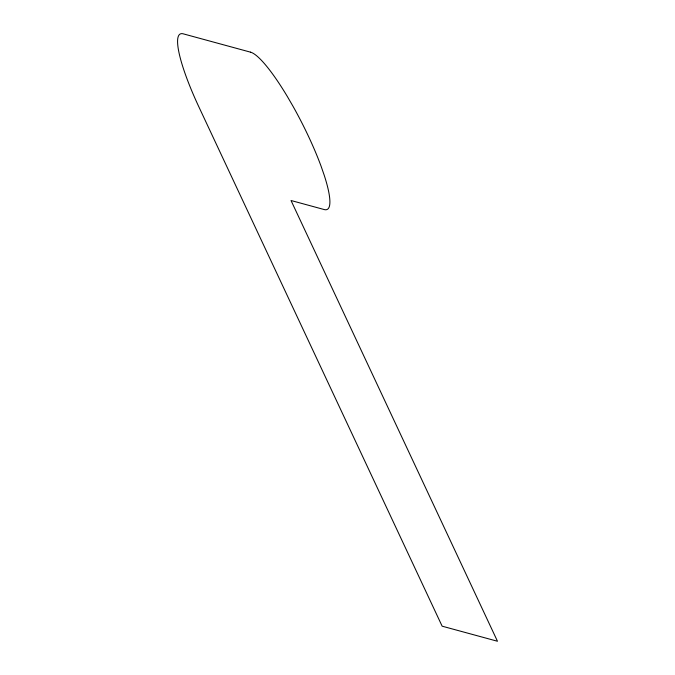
<?xml version="1.0" encoding="UTF-8"?>
<svg xmlns="http://www.w3.org/2000/svg" width="675" height="675" viewBox="0 0 675 675"><rect width="100%" height="100%" fill="white"/><g stroke="black" fill="none" stroke-linecap="round" stroke-linejoin="round"><path stroke-width="1.01" d="M250.484 52.152L183.229 33.834A88.121 16.58 63.1 0 0 198.813 106.743L442.142 626.181L497.475 641.25L291.018 200.509L324.219 209.554A88.121 16.58 63.1 0 0 324.211 175.222L321.123 166.328A88.121 16.58 63.1 0 0 292.899 106.085L287.348 96.517A88.121 16.58 63.1 0 0 250.484 52.152"/></g></svg>
